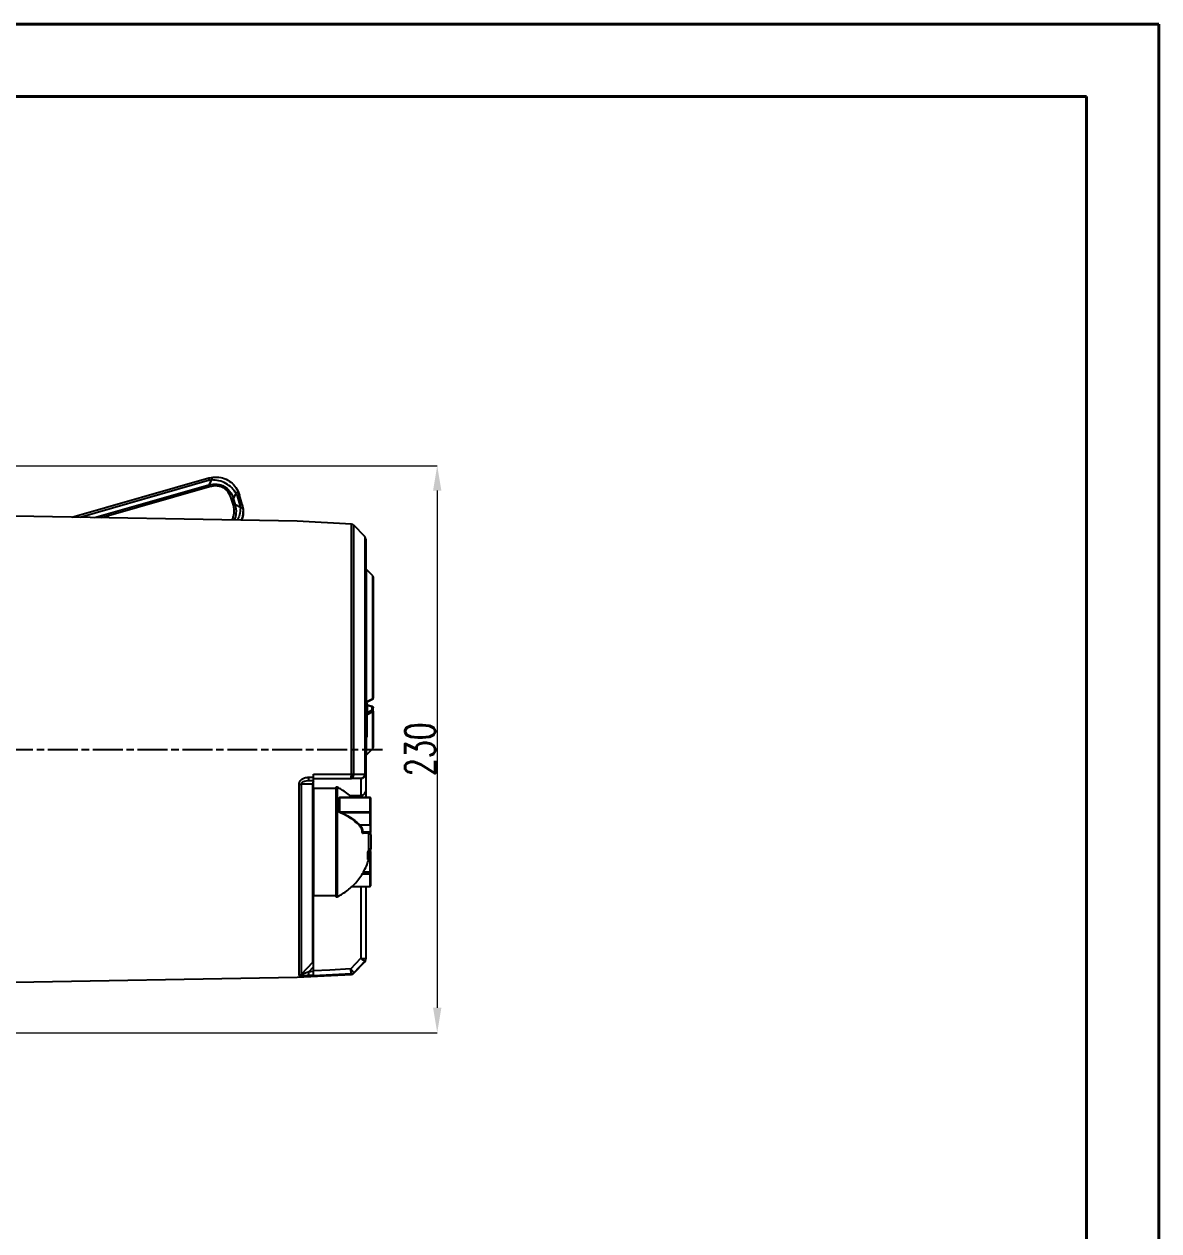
# Model space of a CAD drawing. Header units: millimetres. Extents: x 1890 to 4327, y 775 to 2498.
# Drawn here: x 3871.5 to 4326.6, y 2013.9 to 2497.9 of the extents above; entities that cross this region are included whole.
import ezdxf

# ---------------------------------------------------------------- set-up
doc = ezdxf.new("R2010")
doc.units = ezdxf.units.MM
doc.linetypes.add('AM_ISO08W050', pattern=[18, 12, -1.5, 3, -1.5])
for name, color, linetype, lineweight in [('AM_5', 3, 'Continuous', 25), ('AM_7', 4, 'AM_ISO08W050', 25), ('AM_BOR', 7, 'Continuous', 50), ('粗实线', 7, 'Continuous', 40)]:
    doc.layers.add(name, color=color, linetype=linetype, lineweight=lineweight)
doc.styles.add('SLDTEXTSTYLE1', font='txt.shx', dxfattribs={"width": 0.7, "bigfont": 'gbcbig.shx'})
doc.dimstyles.new('SLDDIMSTYLE12$0', dxfattribs={"dimtxt": 12, "dimasz": 10, "dimexe": 0, "dimexo": 0.0625, "dimgap": 0.875, "dimtad": 1, "dimdec": 1, "dimlfac": 1.8, "dimrnd": 1e-09, "dimzin": 12, "dimdsep": 46, "dimtxsty": 'SLDTEXTSTYLE1', "dimcen": 0.09, "dimdle": 8.16, "dimclrd": 3, "dimclre": 3, "dimadec": 0, "dimazin": 3, "dimtfac": 1, "dimtdec": 1, "dimtofl": 0, "dimtmove": 0, "dimatfit": 3, "dimfxl": 0, "dimfrac": 2, "dimtolj": 1, "dimlwd": 5, "dimlwe": 5, "dimarcsym": 0})

# ---------------------------------------------------------------- blocks, each defined once
blk = doc.blocks.new('*D65')
at = {"layer": 'AM_5', "color": 3, "lineweight": 5, "transparency": 16777216}
blk.add_line((3849.61, 2320.78), (4037.18, 2320.78), dxfattribs=at)
at = {"layer": 'AM_5', "color": 3, "linetype": 'Continuous', "lineweight": 5, "transparency": 16777216}
for p, q in [((4037.18, 2310.78), (4037.18, 2103.35)), ((3849.61, 2093.35), (4037.18, 2093.35))]:
    blk.add_line(p, q, dxfattribs=at)
at = {"layer": 'AM_5', "color": 3, "transparency": 16777216}
for points in [[(4035.51, 2310.78), (4038.84, 2310.78), (4037.18, 2320.78)], [(4035.51, 2103.35), (4038.84, 2103.35), (4037.18, 2093.35)]]:
    blk.add_solid(points, dxfattribs=at)
at = {"layer": 'Defpoints', "color": 0, "transparency": 16777216}
for p in [(3849.55, 2320.78), (3849.55, 2093.35), (4037.18, 2093.35)]:
    blk.add_point(p, dxfattribs=at)
at = {"layer": 'AM_5', "color": 0, "transparency": 16777216, "insert": (4030.3, 2207.06), "char_height": 12, "attachment_point": 5, "rotation": 90, "style": 'SLDTEXTSTYLE1'}
blk.add_mtext('\\A1;230', dxfattribs=at)
blk = doc.blocks.new('rA3')
at = {"layer": '粗实线'}
for p, q in [((753.384, 421.26), (333.384, 421.26)), ((753.384, 124.26), (753.384, 421.26)), ((748.384, 416.26), (358.384, 416.26)), ((748.384, 129.26), (748.384, 416.26))]:
    blk.add_line(p, q, dxfattribs=at)

msp = doc.modelspace()

# ---------------------------------------------------------------- linework, layer by layer
at = {"color": 7, "linetype": 'Continuous', "lineweight": 25}
for p, q in [((3890.564, 2300.122), (3945.521, 2315.88)), ((3945.796, 2314.925), (3893.962, 2300.063)), ((3945.521, 2315.88), (3947.327, 2316.223)), ((3946.7, 2315.097), (3945.592, 2313.103)), ((3945.796, 2314.925), (3946.7, 2315.097)), ((3899.76, 2299.962), (3945.592, 2313.103)), ((3945.813, 2312.335), (3902.493, 2299.914)), ((3955.487, 2307.618), (3956.595, 2309.612)), ((3956.595, 2309.612), (3956.928, 2308.755)), ((3957.222, 2310.738), (3957.89, 2309.024)), ((3958.992, 2305.179), (3957.89, 2309.024)), ((3955.435, 2304.899), (3954.718, 2307.398)), ((3956.204, 2305.119), (3955.487, 2307.618)), ((3958.202, 2304.007), (3956.204, 2305.119)), ((3956.928, 2308.755), (3958.031, 2304.91)), ((3958.031, 2304.91), (3958.202, 2304.007)), ((3958.992, 2305.179), (3959.334, 2303.372)), ((3981.041, 2298.542), (3851.514, 2300.804)), ((3959.38, 2302.416), (3959.38, 2302.423)), ((4002.769, 2297.404), (3981.041, 2298.542)), ((4008.102, 2292.382), (4003.778, 2296.938)), ((4011.368, 2276.576), (4008.661, 2279.293)), ((4011.367, 2227.431), (4011.368, 2276.576)), ((4011.514, 2276.224), (4011.514, 2273.638)), ((4008.514, 2271.961), (4008.514, 2271.608)), ((4008.66, 2226.07), (4011.367, 2227.431)), ((4008.793, 2225.906), (4011.237, 2227.133)), ((4008.793, 2225.906), (4011.237, 2227.133)), ((4011.514, 2227.58), (4011.514, 2228.873)), ((4008.514, 2225.71), (4008.521, 2225.782)), ((4008.514, 2222.019), (4008.514, 2225.65)), ((4008.514, 2225.53), (4009.014, 2225.53)), ((4008.514, 2225.402), (4009.014, 2225.402)), ((4008.514, 2225.338), (4009.014, 2225.338)), ((4008.514, 2222.078), (4009.014, 2222.078)), ((4008.514, 2221.941), (4009.014, 2221.941)), ((4008.542, 2225.147), (4009.014, 2225.147)), ((4009.014, 2225.402), (4009.014, 2225.53)), ((4009.014, 2225.151), (4009.014, 2225.402)), ((4009.014, 2225.147), (4009.014, 2225.338)), ((4009.014, 2224.752), (4009.014, 2225.147)), ((4009.014, 2225.019), (4009.014, 2225.147)), ((4009.014, 2224.731), (4009.014, 2225.019)), ((4009.014, 2224.731), (4011.014, 2224.263)), ((4011.014, 2224.263), (4009.014, 2224.731)), ((4009.014, 2224.731), (4009.014, 2222.078)), ((4009.014, 2221.813), (4011.014, 2222.817)), ((4009.014, 2221.002), (4011.367, 2222.181)), ((4009.014, 2221.941), (4009.014, 2222.078)), ((4009.014, 2221.53), (4009.014, 2221.941)), ((4011.014, 2222.817), (4011.014, 2224.263)), ((4011.246, 2224.207), (4011.059, 2224.284)), ((4011.246, 2224.207), (4011.059, 2224.284)), ((4011.367, 2207.416), (4011.367, 2222.181)), ((4011.45, 2223.965), (4011.478, 2223.882)), ((4011.497, 2223.824), (4011.481, 2223.889)), ((4011.497, 2223.809), (4011.514, 2223.677)), ((4011.514, 2222.384), (4011.514, 2223.677)), ((4008.514, 2221.53), (4009.014, 2221.53)), ((4008.514, 2220.093), (4009.014, 2220.093)), ((4009.014, 2213.911), (4009.014, 2220.093)), ((4008.514, 2212.612), (4008.514, 2215.356)), ((4008.514, 2213.911), (4009.014, 2213.911)), ((4008.514, 2212.474), (4009.014, 2212.474)), ((4008.514, 2212.063), (4009.014, 2212.063)), ((4008.514, 2212.046), (4009.014, 2212.046)), ((4009.014, 2212.063), (4009.014, 2212.474)), ((4008.514, 2211.926), (4009.014, 2211.926)), ((4008.66, 2211.926), (4008.66, 2204.709)), ((4008.66, 2204.709), (4011.367, 2207.416)), ((3982.778, 2193.157), (3987.102, 2193.24)), ((3985.115, 2194.504), (3985.608, 2194.551)), ((3985.276, 2194.481), (3985.596, 2194.529)), ((3985.596, 2194.529), (3987.514, 2194.563)), ((3985.648, 2195.845), (3987.514, 2195.878)), ((3987.514, 2195.878), (3987.514, 2197.054)), ((3987.514, 2197.054), (4002.768, 2197.052)), ((3987.514, 2195.273), (4002.464, 2195.273)), ((3987.514, 2193.089), (3987.514, 2194.264)), ((4002.464, 2195.273), (4002.692, 2195.335)), ((4002.464, 2195.273), (4002.509, 2195.326)), ((4006.514, 2195.273), (4002.464, 2195.273)), ((4002.768, 2197.069), (4002.768, 2197.052)), ((4003.774, 2197.052), (4003.778, 2197.121)), ((4003.778, 2197.121), (4008.1, 2197.113)), ((4006.514, 2195.273), (4006.514, 2188.322)), ((4008.1, 2197.113), (4008.102, 2197.153)), ((4008.514, 2197.273), (4008.507, 2197.113)), ((3996.514, 2191.358), (3987.514, 2191.358)), ((3996.514, 2191.858), (3996.513, 2154.301)), ((3997.014, 2191.858), (3996.514, 2191.858)), ((3997.014, 2191.858), (3997.013, 2154.301)), ((4006.514, 2188.322), (4002.288, 2188.322)), ((4008.514, 2191.022), (4008.514, 2187.708)), ((3997.934, 2181.906), (3997.934, 2187.694)), ((4010.314, 2187.708), (3998.029, 2187.708)), ((3998.03, 2187.674), (3998.03, 2181.892)), ((3998.03, 2187.674), (4010.314, 2187.674)), ((4010.314, 2187.708), (4010.314, 2187.649)), ((4010.314, 2187.674), (4010.314, 2187.708)), ((4010.314, 2181.892), (4010.314, 2187.674)), ((4010.514, 2184.474), (4010.514, 2187.508)), ((4010.514, 2184.919), (4010.514, 2187.508)), ((4010.514, 2181.78), (4010.514, 2184.919)), ((3998.03, 2181.892), (4010.314, 2181.892)), ((3998.601, 2181.639), (4010.314, 2181.639)), ((4010.314, 2181.639), (4010.314, 2181.892)), ((4010.314, 2176.706), (4010.314, 2181.639)), ((4010.514, 2176.848), (4010.514, 2181.78)), ((4006.134, 2176.706), (4010.314, 2176.706)), ((4010.314, 2173.782), (4007.289, 2173.782)), ((4007.665, 2173.333), (4007.418, 2173.3)), ((4007.588, 2173.525), (4010.314, 2173.525)), ((4007.591, 2173.528), (4007.711, 2173.544)), ((4007.591, 2173.528), (4010.314, 2173.528)), ((4009.71, 2166.528), (4009.71, 2173.525)), ((4009.713, 2162.858), (4009.714, 2173.525)), ((4010.314, 2176.706), (4010.314, 2173.782)), ((4010.314, 2173.587), (4010.314, 2173.782)), ((4010.314, 2173.528), (4010.314, 2173.587)), ((4010.314, 2173.525), (4010.314, 2173.528)), ((4009.302, 2165.615), (4009.71, 2166.528)), ((4009.71, 2163.7), (4009.302, 2162.786)), ((4009.378, 2163.7), (4009.71, 2163.7)), ((4009.71, 2162.858), (4009.71, 2163.7)), ((4010.214, 2163.812), (4010.513, 2163.812)), ((4010.313, 2157.954), (4010.314, 2166.19)), ((4010.513, 2165.971), (4010.513, 2165.987)), ((4009.678, 2162.858), (4009.713, 2162.858)), ((3996.513, 2154.301), (3996.513, 2147.858)), ((3997.013, 2154.301), (3997.013, 2147.858)), ((4010.313, 2156.998), (4007.069, 2156.998)), ((4007.508, 2157.76), (4010.313, 2157.76)), ((4007.591, 2157.954), (4010.313, 2157.954)), ((4010.313, 2157.819), (4010.313, 2157.954)), ((4010.313, 2157.76), (4010.313, 2157.819)), ((4010.313, 2157.767), (4010.313, 2157.76)), ((4010.313, 2157.76), (4010.313, 2156.998)), ((4010.313, 2152.066), (4010.313, 2156.998)), ((4010.513, 2154.796), (4010.513, 2157.935)), ((4010.513, 2157.14), (4010.513, 2157.644)), ((4010.513, 2152.207), (4010.513, 2157.14)), ((4010.513, 2152.207), (4010.513, 2154.796)), ((4002.966, 2152.007), (4010.313, 2152.007)), ((4003.027, 2152.066), (4010.313, 2152.066)), ((4006.513, 2152.007), (4006.513, 2123.232)), ((4008.513, 2152.007), (4008.513, 2123.032)), ((4010.313, 2152.007), (4010.313, 2152.066)), ((4010.313, 2152.041), (4010.313, 2152.007)), ((3987.513, 2148.358), (3996.513, 2148.358)), ((3996.513, 2147.858), (3997.013, 2147.858)), ((3987.101, 2121.459), (3982.777, 2116.872)), ((4002.464, 2118.953), (4006.513, 2123.232)), ((4008.101, 2122.004), (4003.777, 2117.435)), ((4003.777, 2117.187), (4008.101, 2121.744)), ((4008.101, 2122.003), (4008.101, 2122.004)), ((4008.101, 2122.003), (4008.101, 2121.744)), ((4008.51, 2123.033), (4008.513, 2123.032)), ((3851.513, 2113.323), (3981.04, 2115.583)), ((3981.04, 2115.583), (4002.768, 2116.722)), ((3985.662, 2117.782), (3987.513, 2119.747)), ((3987.513, 2116.383), (3985.714, 2116.292)), ((3987.513, 2117.876), (3987.513, 2119.747)), ((4002.768, 2116.971), (3987.513, 2116.17)), ((3987.513, 2116.17), (3987.513, 2116.383)), ((4002.768, 2116.971), (4002.768, 2116.971)), ((4002.768, 2116.722), (4002.768, 2116.971)), ((4003.777, 2117.435), (4003.776, 2117.437)), ((4003.777, 2117.187), (4003.777, 2117.435))]:
    msp.add_line(p, q, dxfattribs=at)
at = {"color": 7, "linetype": 'Continuous', "lineweight": 25, "flags": 128}
for points in [[(4002.768, 2197.069), (4002.768, 2202.677), (4002.768, 2208.302), (4002.768, 2213.922), (4002.768, 2219.516), (4002.769, 2225.061), (4002.769, 2230.537), (4002.769, 2235.921), (4002.769, 2241.193), (4002.769, 2246.334), (4002.769, 2251.322), (4002.769, 2256.138), (4002.769, 2260.764), (4002.769, 2265.181), (4002.769, 2269.374), (4002.769, 2273.324), (4002.769, 2277.018), (4002.769, 2280.44), (4002.769, 2283.578), (4002.769, 2286.419), (4002.769, 2288.953), (4002.769, 2291.169), (4002.769, 2293.058), (4002.769, 2294.615), (4002.769, 2295.831), (4002.769, 2296.704), (4002.769, 2297.228), (4002.769, 2297.404)], [(4003.778, 2197.121), (4003.778, 2202.805), (4003.778, 2208.507), (4003.778, 2214.203), (4003.778, 2219.87), (4003.778, 2225.486), (4003.778, 2231.027), (4003.778, 2236.472), (4003.778, 2241.798), (4003.778, 2246.985), (4003.778, 2252.011), (4003.778, 2256.856), (4003.778, 2261.501), (4003.778, 2265.926), (4003.778, 2270.115), (4003.778, 2274.049), (4003.778, 2277.714), (4003.778, 2281.095), (4003.778, 2284.178), (4003.778, 2286.95), (4003.778, 2289.4), (4003.778, 2291.519), (4003.778, 2293.299), (4003.778, 2294.731), (4003.778, 2295.81), (4003.778, 2296.531), (4003.778, 2296.893), (4003.778, 2296.938)], [(4008.102, 2292.382), (4008.102, 2292.202), (4008.102, 2291.664), (4008.102, 2290.77), (4008.102, 2289.524), (4008.102, 2287.93), (4008.102, 2285.996), (4008.102, 2283.73), (4008.102, 2281.141), (4008.102, 2278.24), (4008.102, 2275.039), (4008.102, 2271.553), (4008.102, 2267.795), (4008.102, 2263.781), (4008.102, 2259.528), (4008.102, 2255.055), (4008.102, 2250.379), (4008.102, 2245.522), (4008.102, 2240.502), (4008.102, 2235.342), (4008.102, 2230.062), (4008.102, 2224.686), (4008.102, 2219.235), (4008.102, 2213.734), (4008.102, 2208.204), (4008.102, 2202.669), (4008.102, 2197.153)], [(4008.661, 2279.293), (4008.661, 2278.794), (4008.661, 2277.914), (4008.661, 2276.665), (4008.661, 2275.058), (4008.661, 2273.11), (4008.661, 2270.841), (4008.661, 2268.275), (4008.661, 2265.438), (4008.66, 2262.359), (4008.66, 2259.071), (4008.66, 2255.608), (4008.66, 2252.004), (4008.66, 2248.297), (4008.66, 2244.527), (4008.66, 2240.73), (4008.66, 2236.948), (4008.66, 2233.218), (4008.66, 2229.58), (4008.66, 2226.07)], [(4008.514, 2225.867), (4008.514, 2227.698), (4008.514, 2230.662), (4008.514, 2233.762), (4008.514, 2236.961), (4008.514, 2240.219), (4008.514, 2243.496), (4008.514, 2246.754), (4008.514, 2249.953), (4008.514, 2253.053), (4008.514, 2256.017), (4008.514, 2258.809), (4008.514, 2261.396), (4008.514, 2263.745), (4008.514, 2265.829), (4008.514, 2267.622), (4008.514, 2269.102), (4008.514, 2270.251), (4008.514, 2271.056), (4008.514, 2271.506), (4008.514, 2271.608)], [(4009.014, 2224.731), (4009.03, 2224.745), (4009.045, 2224.752), (4009.059, 2224.752), (4009.071, 2224.746), (4009.082, 2224.734), (4009.09, 2224.716)], [(3981.768, 2116.411), (3981.768, 2117.369), (3981.768, 2118.697), (3981.768, 2120.39), (3981.768, 2122.442), (3981.768, 2124.843), (3981.768, 2127.584), (3981.768, 2130.653), (3981.768, 2134.038), (3981.768, 2137.725), (3981.768, 2141.698), (3981.768, 2145.941), (3981.768, 2150.437), (3981.768, 2155.167), (3981.768, 2160.112), (3981.768, 2165.25), (3981.768, 2170.561), (3981.768, 2176.023), (3981.768, 2181.613), (3981.768, 2187.309), (3981.768, 2193.086)], [(3982.777, 2116.872), (3982.777, 2117.825), (3982.777, 2119.147), (3982.777, 2120.831), (3982.778, 2122.872), (3982.778, 2125.261), (3982.778, 2127.988), (3982.778, 2131.042), (3982.778, 2134.41), (3982.778, 2138.078), (3982.778, 2142.031), (3982.778, 2146.253), (3982.778, 2150.726), (3982.778, 2155.431), (3982.778, 2160.351), (3982.778, 2165.463), (3982.778, 2170.747), (3982.778, 2176.181), (3982.778, 2181.743), (3982.778, 2187.409), (3982.778, 2193.157)], [(3987.102, 2193.24), (3987.102, 2187.561), (3987.102, 2181.97), (3987.102, 2176.491), (3987.102, 2171.15), (3987.102, 2165.969), (3987.102, 2160.973), (3987.102, 2156.183), (3987.101, 2151.622), (3987.101, 2147.309), (3987.101, 2143.265), (3987.101, 2139.506), (3987.101, 2136.051), (3987.101, 2132.914), (3987.101, 2130.109), (3987.101, 2127.649), (3987.101, 2125.546), (3987.101, 2123.808), (3987.101, 2122.444), (3987.101, 2121.459)], [(3987.514, 2191.358), (3987.514, 2191.289), (3987.514, 2190.893), (3987.514, 2190.151), (3987.514, 2189.076), (3987.514, 2187.686), (3987.514, 2186.003), (3987.514, 2184.055), (3987.514, 2181.874), (3987.514, 2179.495), (3987.514, 2176.959), (3987.514, 2174.305), (3987.514, 2171.579), (3987.514, 2168.824), (3987.514, 2166.086), (3987.513, 2163.411), (3987.513, 2160.841), (3987.513, 2158.419), (3987.513, 2156.185), (3987.513, 2154.175), (3987.513, 2152.423), (3987.513, 2150.958), (3987.513, 2149.802), (3987.513, 2148.976), (3987.513, 2148.493), (3987.513, 2148.358)], [(4010.314, 2181.892), (4010.353, 2181.89), (4010.39, 2181.884), (4010.425, 2181.873), (4010.455, 2181.859), (4010.48, 2181.843), (4010.498, 2181.823), (4010.51, 2181.802), (4010.514, 2181.78)], [(3987.513, 2117.876), (3986.476, 2117.823), (3985.662, 2117.782)], [(4002.464, 2118.953), (3994.092, 2118.513), (3987.513, 2118.167)]]:
    msp.add_lwpolyline(points, dxfattribs=at)
at = {"color": 7, "linetype": 'Continuous', "lineweight": 25}
for centre, radius, start, end in [((4002.69, 2295.906), 1.5, 43.49969, 86.99969), ((4007.014, 2291.349), 1.5, 359.99969, 43.49969), ((4009.012, 2279.646), 0.498, 180.0161, 225.11705), ((4011.017, 2276.224), 0.497, 0.01882, 45.13639), ((4011.014, 2276.224), 0.5, 359.99969, 44.79592), ((4011.014, 2227.58), 0.5, 296.63012, 359.99969), ((4011.322, 2227.622), 0.197, 283.44681, 347.66321), ((4008.708, 2225.878), 0.198, 103.88416, 168.00896), ((4008.9, 2222.248), 0.386, 180.21967, 206.01538), ((4011.054, 2224.237), 0.0477, 83.56953, 147.17328), ((4011.045, 2222.348), 0.47, 4.40164, 93.81095), ((4011.249, 2224.179), 0.0277, 97.12051, 149.18729), ((4011.265, 2222.409), 0.25, 294.15126, 354.20295), ((4011.014, 2207.77), 0.5, 314.99969, 359.99969), ((4009.014, 2204.356), 0.5, 134.99969, 179.99969), ((3981.778, 2200.149), 7.063, 269.92223, 278.13872), ((3979.399, 2195.435), 6.263, 351.68842, 3.7557), ((3988.777, 2193.161), 1.677, 138.87029, 177.29865), ((4002.779, 2206.787), 9.717, 269.93747, 275.9006), ((4003.271, 2206.924), 9.886, 267.083, 272.91637), ((4008.304, 2198.943), 1.842, 263.65489, 276.34449), ((4008.144, 2197.774), 0.622, 266.06012, 306.40262), ((3998.029, 2187.907), 0.233, 246.02224, 270.18014), ((4010.329, 2187.489), 0.185, 5.85563, 94.8496), ((3998.028, 2182.223), 0.331, 253.51988, 270.27832), ((3998.986, 2181.336), 0.49, 141.82926, 172.1209), ((3989.92, 2160.149), 22.921, 45.54722, 68.01561), ((4010.339, 2181.816), 0.179, 261.95022, 348.57794), ((4006.267, 2176.432), 0.305, 116.01, 165.05926), ((4007.26, 2174.248), 0.467, 252.26466, 273.46457), ((4007.611, 2173.334), 0.196, 95.78901, 189.85034), ((4010.339, 2176.883), 0.179, 261.95022, 348.57794), ((4010.36, 2173.555), 0.232, 48.45888, 101.56082), ((4010.314, 2173.728), 0.2, 269.98722, 359.98721), ((4010.314, 2173.725), 0.2, 269.99969, 359.99969), ((3986.235, 2169.858), 24.5, 350.87791, 359.99969), ((3997.785, 2164.201), 11.604, 352.99933, 7.00005), ((4010.363, 2159.653), 1.7, 268.31568, 275.06344), ((4010.317, 2157.964), 0.196, 268.95412, 358.91449), ((4010.338, 2157.175), 0.179, 261.95022, 348.57794), ((4010.338, 2152.242), 0.179, 261.95022, 348.57794), ((4010.329, 2152.226), 0.185, 265.14978, 354.14375), ((3995.634, 2129.719), 11.875, 224.06966, 226.85818), ((4007.008, 2123.035), 1.502, 316.65544, 359.93159), ((4007.02, 2123.032), 1.493, 316.39345, 359.98594), ((4007.013, 2122.776), 1.5, 316.49969, 359.99969), ((3981.691, 2117.915), 1.506, 272.92959, 316.19309), ((3958.979, 2116.099), 26.736, 0.41239, 3.60861), ((4002.685, 2118.474), 1.504, 273.13792, 316.44856), ((4002.69, 2118.47), 1.502, 272.97726, 316.40216), ((4002.689, 2118.22), 1.5, 272.99969, 316.49969)]:
    msp.add_arc(centre, radius, start, end, dxfattribs=at)
for points in [[(3945.521, 2315.88), (3945.533, 2315.838), (3945.558, 2315.754), (3945.717, 2315.202), (3945.796, 2314.925)], [(3945.813, 2312.335), (3945.791, 2312.409), (3945.749, 2312.558), (3945.688, 2312.768), (3945.634, 2312.958), (3945.606, 2313.055), (3945.592, 2313.103)], [(3957.89, 2309.024), (3957.846, 2309.013), (3957.76, 2308.99), (3957.206, 2308.833), (3956.928, 2308.755)], [(3955.487, 2307.618), (3955.439, 2307.604), (3955.341, 2307.577), (3955.151, 2307.522), (3954.941, 2307.462), (3954.792, 2307.42), (3954.718, 2307.398)], [(3956.204, 2305.119), (3956.155, 2305.105), (3956.058, 2305.077), (3955.868, 2305.023), (3955.658, 2304.963), (3955.509, 2304.92), (3955.435, 2304.899)], [(3958.992, 2305.179), (3958.949, 2305.168), (3958.863, 2305.145), (3958.308, 2304.988), (3958.031, 2304.91)], [(4008.514, 2291.349), (4008.514, 2291.259), (4008.514, 2291.078), (4008.514, 2289.623), (4008.514, 2287.318), (4008.514, 2284.104), (4008.514, 2280.038), (4008.514, 2275.16), (4008.514, 2269.526), (4008.514, 2263.198), (4008.514, 2256.247), (4008.514, 2248.749), (4008.514, 2240.788), (4008.514, 2232.452), (4008.514, 2223.834), (4008.514, 2215.031), (4008.514, 2206.132), (4008.514, 2200.226), (4008.514, 2197.273)], [(4011.514, 2276.224), (4011.514, 2276.057), (4011.514, 2275.722), (4011.514, 2274.605), (4011.514, 2273.056), (4011.514, 2271.051), (4011.514, 2268.633), (4011.514, 2265.832), (4011.514, 2262.689), (4011.514, 2259.25), (4011.514, 2255.565), (4011.514, 2251.685), (4011.514, 2247.666), (4011.514, 2243.568), (4011.514, 2239.447), (4011.514, 2235.367), (4011.514, 2231.369), (4011.514, 2228.843), (4011.514, 2227.58)], [(4008.514, 2225.264), (4008.519, 2225.217), (4008.529, 2225.123), (4008.593, 2225.046), (4008.625, 2225.008)], [(4011.514, 2222.384), (4011.514, 2221.288), (4011.514, 2219.097), (4011.514, 2216.216), (4011.514, 2213.686), (4011.514, 2211.57), (4011.514, 2209.888), (4011.514, 2208.678), (4011.514, 2207.912), (4011.514, 2207.817), (4011.514, 2207.77)], [(4008.514, 2197.273), (4008.514, 2197.195), (4008.514, 2197.039), (4008.514, 2195.772), (4008.514, 2193.841), (4008.514, 2191.961), (4008.514, 2191.022)], [(3998.601, 2181.639), (4000.043, 2180.959), (4002.926, 2179.599), (4005.064, 2177.671), (4006.134, 2176.706)]]:
    msp.add_open_spline(points, degree=3, dxfattribs=at)
for points, knots in [([(3947.327, 2316.223), (3947.201, 2316.164), (3946.946, 2316.046), (3946.782, 2315.414), (3946.7, 2315.097)], [0, 0, 0, 0, 0.49686743, 1, 1, 1, 1]), ([(3956.595, 2309.612), (3956.022, 2310.413), (3954.895, 2311.989), (3952.412, 2313.75), (3949.608, 2314.919), (3947.675, 2315.037), (3946.7, 2315.097)], [0, 0, 0, 0, 0.25415722, 0.50001427, 0.74762575, 1, 1, 1, 1]), ([(3947.327, 2316.223), (3948.349, 2316.23), (3950.357, 2316.246), (3953.189, 2315.129), (3955.636, 2313.319), (3956.688, 2311.608), (3957.222, 2310.738)], [0, 0, 0, 0, 0.2543758, 0.4999836, 0.7457388, 1, 1, 1, 1]), ([(3945.592, 2313.103), (3946.713, 2313.285), (3948.797, 2313.625), (3951.79, 2312.65), (3954.22, 2310.631), (3955.043, 2308.674), (3955.487, 2307.618)], [0, 0, 0, 0, 0.2680966, 0.4988227, 0.7294637, 1, 1, 1, 1]), ([(3954.718, 2307.398), (3954.341, 2308.378), (3953.802, 2309.776), (3952.469, 2311.172), (3951.392, 2311.926), (3950.179, 2312.435), (3948.295, 2312.817), (3946.834, 2312.533), (3945.813, 2312.335)], [0, 0, 0, 0, 0.2715623, 0.3875926, 0.5011305, 0.6146375, 0.7308194, 1, 1, 1, 1]), ([(3957.222, 2310.738), (3957.239, 2310.598), (3957.271, 2310.32), (3956.82, 2309.848), (3956.595, 2309.612)], [0, 0, 0, 0, 0.5000023, 1, 1, 1, 1]), ([(3954.748, 2299.002), (3954.829, 2299.113), (3955.166, 2299.574), (3955.524, 2300.537), (3955.923, 2302.41), (3955.636, 2303.875), (3955.435, 2304.899)], [0, 0, 0, 0, 0.0674485, 0.27954515, 0.49659605, 1, 1, 1, 1]), ([(3956.204, 2305.119), (3956.36, 2304.018), (3956.65, 2301.971), (3956.203, 2299.736), (3955.573, 2298.994), (3955.567, 2298.987)], [0, 0, 0, 0, 0.535438, 0.9957755, 1, 1, 1, 1]), ([(3958.202, 2304.007), (3958.157, 2303.019), (3958.079, 2301.292), (3957.323, 2299.661), (3957, 2298.962)], [0, 0, 0, 0, 0.5719725, 1, 1, 1, 1]), ([(3959.334, 2303.372), (3959.274, 2303.5), (3959.154, 2303.758), (3958.52, 2303.923), (3958.202, 2304.007)], [0, 0, 0, 0, 0.4968676, 1, 1, 1, 1]), ([(3959.334, 2303.372), (3959.376, 2302.341), (3959.438, 2300.803), (3958.833, 2299.397), (3958.634, 2298.934)], [0, 0, 0, 0, 0.6705708, 1, 1, 1, 1]), ([(3958.637, 2298.934), (3958.841, 2299.393), (3959.334, 2300.501), (3959.3, 2301.713), (3959.28, 2302.422)], [0, 0, 0, 0, 0.4149051, 1, 1, 1, 1]), ([(4011.514, 2242.063), (4011.514, 2243.317), (4011.514, 2245.827), (4011.514, 2249.538), (4011.514, 2252.262), (4011.514, 2254.052), (4011.514, 2254.972), (4011.514, 2255.88), (4011.514, 2256.773), (4011.514, 2257.652), (4011.514, 2258.243), (4011.514, 2258.655), (4011.514, 2259.132), (4011.514, 2259.846), (4011.514, 2260.662), (4011.514, 2261.371), (4011.514, 2262.054), (4011.514, 2262.738), (4011.514, 2263.225), (4011.514, 2263.963), (4011.514, 2264.845), (4011.514, 2266.014), (4011.514, 2266.994), (4011.514, 2267.831), (4011.514, 2268.475), (4011.514, 2268.984), (4011.514, 2269.419), (4011.514, 2269.832), (4011.514, 2270.234), (4011.514, 2270.512), (4011.514, 2270.89), (4011.514, 2271.309), (4011.514, 2271.83), (4011.514, 2272.269), (4011.514, 2272.592), (4011.514, 2272.824), (4011.514, 2272.985), (4011.514, 2273.131), (4011.514, 2273.227), (4011.514, 2273.304), (4011.514, 2273.382), (4011.514, 2273.486), (4011.514, 2273.575), (4011.514, 2273.621), (4011.514, 2273.638)], [0, 0, 0, 0, 0.0803647, 0.1607294, 0.2410941, 0.2624684, 0.283842, 0.3052151, 0.3265873, 0.3479574, 0.3693255, 0.3704427, 0.3788854, 0.405204, 0.4251182, 0.4428013, 0.4618483, 0.4808946, 0.4999402, 0.5035205, 0.5449145, 0.57896, 0.6143836, 0.643615, 0.6685119, 0.6871043, 0.7041218, 0.7223404, 0.7405585, 0.758776, 0.762108, 0.7964253, 0.8245029, 0.853496, 0.8824879, 0.8971785, 0.9118685, 0.9265578, 0.9412466, 0.9442716, 0.9541998, 0.9705965, 0.9890576, 1, 1, 1, 1]), ([(4011.514, 2228.873), (4011.514, 2229.169), (4011.514, 2229.76), (4011.514, 2230.663), (4011.514, 2231.574), (4011.514, 2232.496), (4011.514, 2233.427), (4011.514, 2234.366), (4011.514, 2235.015), (4011.514, 2235.491), (4011.514, 2236.046), (4011.514, 2236.89), (4011.514, 2237.85), (4011.514, 2239.537), (4011.514, 2240.929), (4011.514, 2242.063)], [0, 0, 0, 0, 0.07144385, 0.14288374, 0.21431988, 0.28576303, 0.35720674, 0.42863778, 0.50005558, 0.50406448, 0.53604837, 0.6252562, 0.69323765, 0.75009307, 1, 1, 1, 1]), ([(4011.236, 2227.135), (4011.249, 2227.141), (4011.281, 2227.157), (4011.32, 2227.204), (4011.362, 2227.29), (4011.365, 2227.375), (4011.367, 2227.431)], [0, 0, 0, 0, 0.14054005, 0.37467991, 0.58989364, 1, 1, 1, 1]), ([(4008.645, 2225.009), (4008.616, 2225.036), (4008.56, 2225.089), (4008.536, 2225.153), (4008.523, 2225.185)], [0, 0, 0, 0, 0.5052965, 1, 1, 1, 1]), ([(4008.625, 2225.008), (4008.625, 2225.015), (4008.625, 2225.03), (4008.608, 2225.041), (4008.579, 2225.041), (4008.551, 2225.029), (4008.537, 2225.023)], [0, 0, 0, 0, 0.2336109, 0.4844564, 0.7436939, 1, 1, 1, 1]), ([(4008.542, 2225.756), (4008.548, 2225.755), (4008.568, 2225.752), (4008.636, 2225.813), (4008.738, 2225.874), (4008.79, 2225.905)], [0, 0, 0, 0, 0.1601422, 0.5688581, 1, 1, 1, 1]), ([(4008.625, 2225.008), (4008.65, 2224.978), (4008.703, 2224.914), (4008.833, 2224.807), (4008.942, 2224.761), (4009.014, 2224.731)], [0, 0, 0, 0, 0.233085, 0.4930073, 1, 1, 1, 1]), ([(4008.785, 2225.904), (4008.783, 2225.903), (4008.764, 2225.887), (4008.732, 2225.889), (4008.691, 2225.905), (4008.668, 2225.954), (4008.659, 2226.014), (4008.66, 2226.052), (4008.66, 2226.07)], [0, 0, 0, 0, 0.0284628, 0.3120488, 0.569439, 0.7930567, 0.8963599, 1, 1, 1, 1]), ([(4009.014, 2216.933), (4009.014, 2217.557), (4009.014, 2218.801), (4009.014, 2220.271), (4009.014, 2221.208), (4009.014, 2221.722), (4009.014, 2222.031), (4009.014, 2222.063), (4009.014, 2222.078)], [0, 0, 0, 0, 0.25015941, 0.49958066, 0.62466902, 0.74973011, 0.87480959, 1, 1, 1, 1]), ([(4011.014, 2224.263), (4011.053, 2224.255), (4011.126, 2224.241), (4011.194, 2224.209), (4011.225, 2224.194)], [0, 0, 0, 0, 0.5446681, 1, 1, 1, 1]), ([(4011.342, 2222.384), (4011.327, 2222.428), (4011.293, 2222.524), (4011.211, 2222.653), (4011.114, 2222.758), (4011.046, 2222.798), (4011.014, 2222.817)], [0, 0, 0, 0, 0.239538, 0.5175571, 0.7682031, 1, 1, 1, 1]), ([(4011.225, 2224.194), (4011.267, 2224.166), (4011.357, 2224.107), (4011.442, 2223.982), (4011.501, 2223.837), (4011.509, 2223.736), (4011.514, 2223.677)], [0, 0, 0, 0, 0.2427138, 0.5154318, 0.7146901, 1, 1, 1, 1]), ([(4011.225, 2224.141), (4011.267, 2224.116), (4011.357, 2224.063), (4011.442, 2223.952), (4011.501, 2223.82), (4011.509, 2223.73), (4011.514, 2223.677)], [0, 0, 0, 0, 0.2421389, 0.5153871, 0.7139591, 1, 1, 1, 1]), ([(4011.367, 2222.181), (4011.368, 2222.213), (4011.368, 2222.278), (4011.351, 2222.348), (4011.342, 2222.384)], [0, 0, 0, 0, 0.49355373, 1, 1, 1, 1]), ([(4011.491, 2223.844), (4011.494, 2223.836), (4011.513, 2223.782), (4011.513, 2223.725), (4011.514, 2223.677)], [0, 0, 0, 0, 0.1515723, 1, 1, 1, 1]), ([(4009.014, 2220.093), (4009.014, 2220.416), (4009.014, 2220.82), (4009.014, 2221.248), (4009.014, 2221.429), (4009.014, 2221.49), (4009.014, 2221.53)], [0, 0, 0, 0, 0.4996211, 0.6251499, 0.7494732, 1, 1, 1, 1]), ([(4009.014, 2211.926), (4009.014, 2211.929), (4009.014, 2211.935), (4009.014, 2212.022), (4009.014, 2212.251), (4009.014, 2212.772), (4009.014, 2213.725), (4009.014, 2215.166), (4009.014, 2216.343), (4009.014, 2216.933)], [0, 0, 0, 0, 0.06265322, 0.12530292, 0.25030366, 0.37521459, 0.50021885, 0.74968949, 1, 1, 1, 1]), ([(4009.014, 2212.474), (4009.014, 2212.514), (4009.014, 2212.574), (4009.014, 2212.753), (4009.014, 2213.183), (4009.014, 2213.587), (4009.014, 2213.911)], [0, 0, 0, 0, 0.2505117, 0.3752446, 0.5001647, 1, 1, 1, 1]), ([(3981.768, 2193.086), (3981.789, 2193.296), (3981.83, 2193.728), (3982.15, 2194.31), (3982.587, 2194.815), (3983.288, 2195.32), (3984.321, 2195.745), (3985.194, 2195.811), (3985.648, 2195.845)], [0, 0, 0, 0, 0.1207862, 0.249076, 0.3731346, 0.5013753, 0.7404661, 1, 1, 1, 1]), ([(3982.778, 2193.157), (3982.779, 2193.224), (3982.782, 2193.358), (3982.867, 2193.552), (3982.996, 2193.726), (3983.34, 2194.04), (3984.115, 2194.389), (3984.845, 2194.447), (3985.276, 2194.481)], [0, 0, 0, 0, 0.0635988, 0.1268625, 0.1941501, 0.267332, 0.5677277, 1, 1, 1, 1]), ([(3987.102, 2193.24), (3987.207, 2193.221), (3987.375, 2193.192), (3987.493, 2193.139), (3987.507, 2193.106), (3987.514, 2193.089)], [0, 0, 0, 0, 0.4463965, 0.7099365, 1, 1, 1, 1]), ([(3987.513, 2122.52), (3987.513, 2122.91), (3987.513, 2123.351), (3987.513, 2124.05), (3987.513, 2124.277), (3987.513, 2124.514), (3987.513, 2124.762), (3987.513, 2125.019), (3987.513, 2125.207), (3987.513, 2125.39), (3987.513, 2125.712), (3987.513, 2126.23), (3987.513, 2126.862), (3987.513, 2127.445), (3987.513, 2127.94), (3987.513, 2128.368), (3987.513, 2128.706), (3987.513, 2129.052), (3987.513, 2129.406), (3987.513, 2129.768), (3987.513, 2130.028), (3987.513, 2130.278), (3987.513, 2130.799), (3987.513, 2131.672), (3987.513, 2132.78), (3987.513, 2134.061), (3987.513, 2135.462), (3987.513, 2136.863), (3987.513, 2137.748), (3987.513, 2138.523), (3987.513, 2139.399), (3987.513, 2140.599), (3987.513, 2141.645), (3987.513, 2142.511), (3987.513, 2143.185), (3987.513, 2143.869), (3987.513, 2144.561), (3987.513, 2145.262), (3987.513, 2145.758), (3987.513, 2146.201), (3987.513, 2147.651), (3987.513, 2150.165), (3987.513, 2153.715), (3987.513, 2157.146), (3987.513, 2160.548), (3987.513, 2164.214), (3987.514, 2169.295), (3987.514, 2176.139), (3987.514, 2184.475), (3987.514, 2190.217), (3987.514, 2193.089)], [0, 0, 0, 0, 0.0669054, 0.0756699, 0.0844343, 0.0931986, 0.1019628, 0.110727, 0.119491, 0.1204246, 0.1282783, 0.1499631, 0.1666235, 0.1807533, 0.1958166, 0.2037808, 0.2117449, 0.219709, 0.2276731, 0.2356371, 0.2436011, 0.2444503, 0.2516161, 0.2765316, 0.2974645, 0.315335, 0.3470796, 0.3706379, 0.3847586, 0.3894352, 0.4071383, 0.4252052, 0.4432721, 0.4527358, 0.4621996, 0.4716633, 0.481127, 0.4905907, 0.5000544, 0.5009281, 0.5082098, 0.5573213, 0.596775, 0.6369947, 0.6768853, 0.7110643, 0.7564848, 0.8376565, 0.9188283, 1, 1, 1, 1]), ([(3987.514, 2194.563), (3987.514, 2194.57), (3987.514, 2194.583), (3987.514, 2194.699), (3987.514, 2194.936), (3987.514, 2195.349), (3987.514, 2195.703), (3987.514, 2195.878)], [0, 0, 0, 0, 0.150225, 0.2871088, 0.5005337, 0.7538342, 1, 1, 1, 1]), ([(3987.514, 2194.264), (3987.514, 2194.352), (3987.514, 2194.529), (3987.514, 2194.552), (3987.514, 2194.563)], [0, 0, 0, 0, 0.5015357, 1, 1, 1, 1]), ([(4002.509, 2195.326), (4002.53, 2195.342), (4002.587, 2195.388), (4002.669, 2195.739), (4002.743, 2196.314), (4002.759, 2196.804), (4002.768, 2197.052)], [0, 0, 0, 0, 0.1562523, 0.4311744, 0.7127035, 1, 1, 1, 1]), ([(4002.692, 2195.335), (4002.77, 2195.35), (4003.004, 2195.395), (4003.346, 2195.74), (4003.665, 2196.314), (4003.738, 2196.804), (4003.774, 2197.052)], [0, 0, 0, 0, 0.138581, 0.419261, 0.7066865, 1, 1, 1, 1]), ([(4008.1, 2197.113), (4008.061, 2196.859), (4007.983, 2196.356), (4007.599, 2195.754), (4007.093, 2195.35), (4006.706, 2195.299), (4006.514, 2195.273)], [0, 0, 0, 0, 0.2577147, 0.5100976, 0.7565093, 1, 1, 1, 1]), ([(4008.507, 2197.113), (4008.462, 2196.874), (4008.37, 2196.383), (4007.927, 2195.803), (4007.427, 2195.47), (4006.955, 2195.303), (4006.668, 2195.283), (4006.514, 2195.273)], [0, 0, 0, 0, 0.24183895, 0.49912391, 0.70899919, 0.84445044, 1, 1, 1, 1]), ([(4003.008, 2187.708), (4002.993, 2187.724), (4002.374, 2188.369), (4000.972, 2189.452), (3999.014, 2190.827), (3997.656, 2191.508), (3997.074, 2191.8)], [0, 0, 0, 0, 0.00919183, 0.37082136, 0.73055161, 1, 1, 1, 1]), ([(4008.514, 2191.022), (4008.49, 2190.714), (4008.443, 2190.099), (4008.121, 2189.378), (4007.747, 2188.886), (4007.392, 2188.584), (4006.979, 2188.366), (4006.669, 2188.337), (4006.514, 2188.322)], [0, 0, 0, 0, 0.24908402, 0.49841553, 0.62782199, 0.74923389, 0.87440408, 1, 1, 1, 1]), ([(3997.934, 2187.694), (3997.935, 2187.702), (3997.937, 2187.719), (3997.959, 2187.745), (3998.026, 2187.768), (3998.209, 2187.754), (3998.384, 2187.689), (3998.501, 2187.646)], [0, 0, 0, 0, 0.0577492, 0.1171536, 0.2515259, 0.5011744, 1, 1, 1, 1]), ([(3998.396, 2187.683), (3998.361, 2187.689), (3998.268, 2187.705), (3998.151, 2187.711), (3998.065, 2187.703), (3998.038, 2187.689), (3998.031, 2187.681), (3998.03, 2187.676), (3998.03, 2187.674)], [0, 0, 0, 0, 0.2547299, 0.6618691, 0.8675208, 0.9398473, 0.9708547, 1, 1, 1, 1]), ([(3998.501, 2181.403), (3998.384, 2181.459), (3998.21, 2181.543), (3998.027, 2181.705), (3997.959, 2181.805), (3997.937, 2181.866), (3997.935, 2181.893), (3997.934, 2181.906)], [0, 0, 0, 0, 0.4973637, 0.7473602, 0.8823614, 0.9420119, 1, 1, 1, 1]), ([(3998.03, 2181.892), (3998.03, 2181.889), (3998.031, 2181.881), (3998.038, 2181.865), (3998.067, 2181.83), (3998.153, 2181.776), (3998.337, 2181.702), (3998.497, 2181.664), (3998.601, 2181.639)], [0, 0, 0, 0, 0.01994941, 0.04121068, 0.0909977, 0.23337847, 0.50065114, 1, 1, 1, 1]), ([(4010.514, 2181.743), (4010.514, 2181.836), (4010.514, 2182.018), (4010.514, 2182.392), (4010.514, 2182.575)], [0, 0, 0, 0, 0.5088221, 1, 1, 1, 1]), ([(4010.514, 2176.009), (4010.514, 2176.402), (4010.514, 2177.194), (4010.514, 2178.629), (4010.514, 2180.169), (4010.514, 2181.23), (4010.514, 2181.755)], [0, 0, 0, 0, 0.2473879, 0.5, 0.7526121, 1, 1, 1, 1]), ([(4007.118, 2173.803), (4007.095, 2174.066), (4007.047, 2174.591), (4006.778, 2175.35), (4006.418, 2176.01), (4006.121, 2176.344), (4005.972, 2176.511)], [0, 0, 0, 0, 0.2498124, 0.4998445, 0.7502398, 1, 1, 1, 1]), ([(4006.134, 2176.706), (4006.293, 2176.512), (4006.595, 2176.146), (4006.959, 2175.418), (4007.22, 2174.615), (4007.266, 2174.054), (4007.289, 2173.782)], [0, 0, 0, 0, 0.2650194, 0.5000669, 0.7573424, 1, 1, 1, 1]), ([(4007.418, 2173.3), (4007.385, 2173.309), (4007.319, 2173.326), (4007.237, 2173.421), (4007.182, 2173.522), (4007.149, 2173.61), (4007.125, 2173.706), (4007.12, 2173.771), (4007.118, 2173.803)], [0, 0, 0, 0, 0.24960183, 0.49829619, 0.62558928, 0.74862866, 0.87572186, 1, 1, 1, 1]), ([(4007.289, 2173.782), (4007.291, 2173.766), (4007.296, 2173.733), (4007.322, 2173.683), (4007.36, 2173.633), (4007.419, 2173.582), (4007.489, 2173.547), (4007.55, 2173.531), (4007.58, 2173.529), (4007.591, 2173.528)], [0, 0, 0, 0, 0.0985259, 0.2116632, 0.3444444, 0.5000064, 0.7493767, 0.9135439, 1, 1, 1, 1]), ([(4008.367, 2173.525), (4008.313, 2173.48), (4008.128, 2173.328), (4007.857, 2173.331), (4007.665, 2173.333)], [0, 0, 0, 0, 0.293654, 1, 1, 1, 1]), ([(4009.699, 2162.921), (4009.877, 2163.531), (4010.313, 2165.02), (4010.668, 2167.478), (4010.771, 2170.242), (4010.672, 2172.342), (4010.444, 2173.489), (4010.397, 2173.725)], [0, 0, 0, 0, 0.1742932, 0.4258292, 0.6790463, 0.9338996, 1, 1, 1, 1]), ([(4010.514, 2173.728), (4010.514, 2174.001), (4010.514, 2174.555), (4010.514, 2175.408), (4010.514, 2176.209), (4010.514, 2176.637), (4010.514, 2176.848)], [0, 0, 0, 0, 0.245589, 0.5, 0.754411, 1, 1, 1, 1]), ([(4010.513, 2162.867), (4010.513, 2163.078), (4010.513, 2163.506), (4010.513, 2164.307), (4010.513, 2165.16), (4010.513, 2165.714), (4010.513, 2165.987)], [0, 0, 0, 0, 0.245589, 0.5, 0.754411, 1, 1, 1, 1]), ([(4010.513, 2157.96), (4010.513, 2158.485), (4010.513, 2159.546), (4010.513, 2161.086), (4010.513, 2162.521), (4010.513, 2163.313), (4010.513, 2163.706)], [0, 0, 0, 0, 0.2473879, 0.5, 0.7526121, 1, 1, 1, 1]), ([(3997.029, 2147.895), (3997.422, 2148.084), (3998.541, 2148.623), (4000.289, 2149.75), (4002.264, 2151.272), (4004.111, 2153.041), (4005.795, 2155.032), (4007.284, 2157.225), (4008.52, 2159.601), (4009.325, 2161.498), (4009.616, 2162.619), (4009.681, 2162.867)], [0, 0, 0, 0, 0.0647369, 0.184574, 0.3082168, 0.4349126, 0.5640589, 0.6951798, 0.827906, 0.9619593, 1, 1, 1, 1]), ([(3987.101, 2121.459), (3987.22, 2121.616), (3987.458, 2121.932), (3987.495, 2122.323), (3987.513, 2122.52)], [0, 0, 0, 0, 0.4980025, 1, 1, 1, 1]), ([(3987.513, 2121.054), (3987.513, 2121.321), (3987.513, 2121.721), (3987.513, 2122.124), (3987.513, 2122.332), (3987.513, 2122.439), (3987.513, 2122.494), (3987.513, 2122.512), (3987.513, 2122.518), (3987.513, 2122.52)], [0, 0, 0, 0, 0.4993103, 0.7495576, 0.8718956, 0.9598674, 0.9876457, 0.9957508, 1, 1, 1, 1]), ([(3987.513, 2119.747), (3987.513, 2119.974), (3987.513, 2120.427), (3987.513, 2120.845), (3987.513, 2121.054)], [0, 0, 0, 0, 0.5011047, 1, 1, 1, 1]), ([(4006.513, 2123.232), (4006.67, 2123.217), (4006.963, 2123.188), (4007.441, 2123.141), (4007.948, 2123.089), (4008.389, 2123.046), (4008.471, 2123.037), (4008.51, 2123.033)], [0, 0, 0, 0, 0.15551031, 0.29095879, 0.50091181, 0.75791394, 1, 1, 1, 1]), ([(4006.513, 2123.232), (4006.709, 2123.081), (4007.102, 2122.777), (4007.614, 2122.381), (4007.996, 2122.085), (4008.066, 2122.031), (4008.101, 2122.004)], [0, 0, 0, 0, 0.24337493, 0.48973466, 0.74220134, 1, 1, 1, 1]), ([(3985.714, 2116.292), (3985.252, 2116.271), (3984.364, 2116.231), (3983.314, 2116.221), (3982.6, 2116.239), (3982.15, 2116.273), (3981.828, 2116.328), (3981.788, 2116.384), (3981.768, 2116.411)], [0, 0, 0, 0, 0.2593479, 0.4990824, 0.6285124, 0.7489001, 0.8765066, 1, 1, 1, 1]), ([(3985.662, 2117.782), (3985.556, 2117.741), (3984.995, 2117.524), (3984.15, 2117.217), (3983.444, 2116.983), (3983.206, 2116.918), (3983.196, 2116.915), (3983.16, 2116.905), (3983.037, 2116.874), (3982.89, 2116.844), (3982.785, 2116.842), (3982.78, 2116.862), (3982.777, 2116.872)], [0, 0, 0, 0, 0.09384328, 0.49978088, 0.74913681, 0.74953243, 0.75240386, 0.76012185, 0.78835666, 0.88792993, 0.94394913, 1, 1, 1, 1]), ([(3987.513, 2116.383), (3987.513, 2116.421), (3987.513, 2116.496), (3987.513, 2116.831), (3987.513, 2117.205), (3987.513, 2117.555), (3987.513, 2117.766), (3987.513, 2117.876)], [0, 0, 0, 0, 0.2464434, 0.4994501, 0.7124688, 0.8495561, 1, 1, 1, 1]), ([(4003.776, 2117.437), (4003.744, 2117.474), (4003.681, 2117.546), (4003.364, 2117.913), (4002.944, 2118.398), (4002.623, 2118.769), (4002.464, 2118.953)], [0, 0, 0, 0, 0.2578222, 0.5102459, 0.7566012, 1, 1, 1, 1]), ([(4002.768, 2116.971), (4002.76, 2117.019), (4002.746, 2117.114), (4002.672, 2117.593), (4002.575, 2118.227), (4002.501, 2118.712), (4002.464, 2118.953)], [0, 0, 0, 0, 0.2578222, 0.5102459, 0.7566012, 1, 1, 1, 1])]:
    msp.add_open_spline(points, degree=3, knots=knots, dxfattribs=at)
at = {"layer": 'AM_7'}
msp.add_line((3377.014, 2206.956), (4015.231, 2206.956), dxfattribs=at)

# ---------------------------------------------------------------- block references
at = {"layer": 'AM_BOR', "xscale": 5.80078125, "yscale": 5.80078125, "zscale": 5.80078125}
msp.add_blockref('rA3', (-43.587, 54.271), dxfattribs=at)

# ---------------------------------------------------------------- dimensions: what is measured, and where the dimension line sits
at = {"layer": 'AM_5'}
dim = msp.add_linear_dim(base=(4037.176, 2093.348), p1=(3849.549, 2320.779), p2=(3849.548, 2093.348), angle=90, text='230', dimstyle='SLDDIMSTYLE12$0', override={"dimlfac": 1, "dimpost": ''}, dxfattribs=at)
dim.commit()
dim.dimension.update_dxf_attribs({"geometry": '*D65', "text_midpoint": (4030.301, 2207.064)})

doc.saveas('drawing.dxf')
